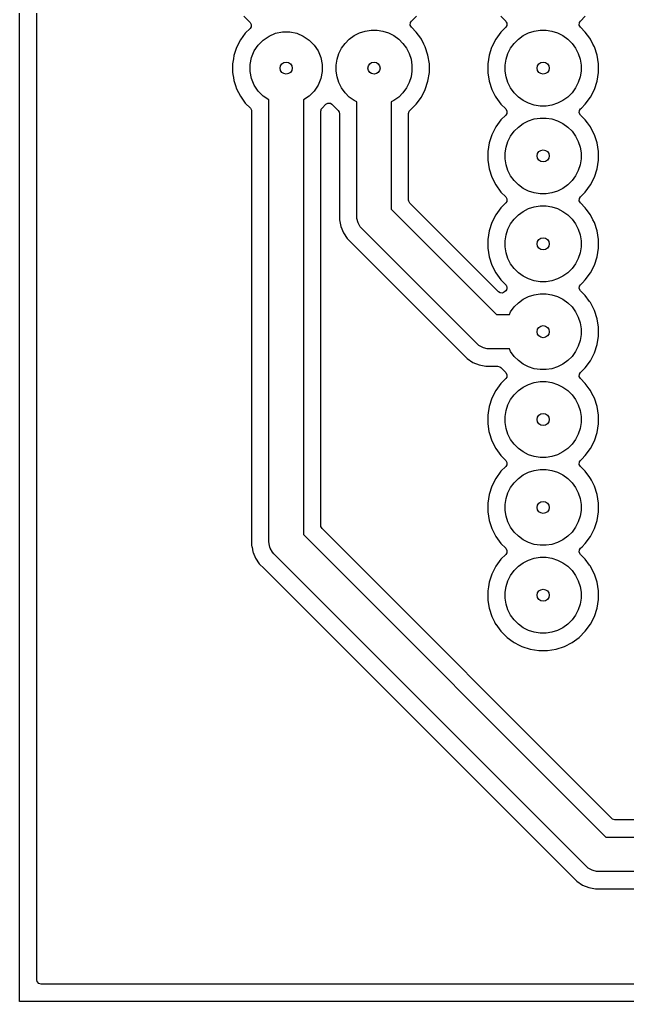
# Model space of a CAD drawing. Extents: x 130 to 194, y -123.2 to -60.
# Drawn here: x 130 to 147.58, y -123.25 to -94.87 of the extents above; entities that cross this region are included whole.
import ezdxf

# ---------------------------------------------------------------- set-up
doc = ezdxf.new("R2010")
doc.units = 0
doc.layers.add('BLACK', color=7, linetype='CONTINUOUS')

msp = doc.modelspace()

# ---------------------------------------------------------------- linework, layer by layer
at = {"layer": 'BLACK', "linetype": 'CONTINUOUS'}
for p, q in [((130, -123.25), (130, -60)), ((130.5005, -122.6255), (130.5005, -76.651456)), ((136.485762, -94.769211), (136.664225, -94.947674)), ((141.33113, -94.912319), (141.474238, -94.769211)), ((143.919207, -94.772656), (144.05887, -94.912319)), ((146.22113, -94.912319), (146.360793, -94.772656)), ((136.664225, -94.947674), (136.69771, -95.008997)), ((136.69771, -95.008997), (136.692726, -95.078689)), ((141.297645, -95.026358), (141.302629, -94.956666)), ((141.33113, -95.087681), (141.297645, -95.026358)), ((141.302629, -94.956666), (141.33113, -94.912319)), ((144.05887, -94.912319), (144.058975, -94.912424)), ((144.087319, -95.043473), (144.05887, -95.087681)), ((144.058975, -94.912424), (144.075767, -94.943263)), ((144.075767, -94.943263), (144.092355, -94.973642)), ((144.087324, -95.043395), (144.087319, -95.043473)), ((144.087371, -95.043334), (144.087324, -95.043395)), ((144.089843, -95.008758), (144.087371, -95.043334)), ((144.092387, -94.973787), (144.089843, -95.008758)), ((144.092355, -94.973642), (144.092349, -94.973718)), ((144.092349, -94.973718), (144.092387, -94.973787)), ((146.187645, -95.026358), (146.192629, -94.956666)), ((146.22113, -95.087681), (146.187645, -95.026358)), ((146.192629, -94.956666), (146.22113, -94.912319)), ((136.527338, -95.259924), (136.383896, -95.457357)), ((136.664226, -95.123036), (136.527338, -95.259924)), ((136.692726, -95.078689), (136.664226, -95.123036)), ((137.043887, -95.458339), (137.215033, -95.343983)), ((137.215033, -95.343983), (137.405201, -95.265213)), ((137.405201, -95.265213), (137.607082, -95.225056)), ((137.607082, -95.225056), (137.812918, -95.225056)), ((137.812918, -95.225056), (138.014799, -95.265213)), ((138.014799, -95.265213), (138.204967, -95.343983)), ((138.204967, -95.343983), (138.376113, -95.458339)), ((139.535607, -95.433553), (139.675252, -95.332096)), ((139.675252, -95.332096), (139.829048, -95.253733)), ((139.829048, -95.253733), (139.99321, -95.200393)), ((139.99321, -95.200393), (140.163695, -95.173391)), ((140.163695, -95.173391), (140.336305, -95.173391)), ((140.336305, -95.173391), (140.50679, -95.200393)), ((140.50679, -95.200393), (140.670952, -95.253733)), ((140.670952, -95.253733), (140.824748, -95.332096)), ((140.824748, -95.332096), (140.964393, -95.433553)), ((141.470794, -95.227345), (141.33113, -95.087681)), ((141.470798, -95.22735), (141.470794, -95.227345)), ((141.599952, -95.405117), (141.470798, -95.22735)), ((143.919201, -95.22735), (143.771132, -95.431151)), ((143.919205, -95.227345), (143.919201, -95.22735)), ((144.05887, -95.087681), (143.919205, -95.227345)), ((144.425607, -95.433553), (144.565252, -95.332096)), ((144.565252, -95.332096), (144.719048, -95.253733)), ((144.719048, -95.253733), (144.88321, -95.200393)), ((144.88321, -95.200393), (145.053695, -95.173391)), ((145.053695, -95.173391), (145.226305, -95.173391)), ((145.226305, -95.173391), (145.39679, -95.200393)), ((145.39679, -95.200393), (145.560952, -95.253733)), ((145.560952, -95.253733), (145.714748, -95.332096)), ((145.714748, -95.332096), (145.854393, -95.433553)), ((146.360794, -95.227345), (146.22113, -95.087681)), ((146.360798, -95.22735), (146.360794, -95.227345)), ((146.489952, -95.405117), (146.360798, -95.22735)), ((136.383896, -95.457357), (136.273097, -95.674812)), ((136.783983, -95.775033), (136.898339, -95.603887)), ((136.898339, -95.603887), (137.043887, -95.458339)), ((138.376113, -95.458339), (138.521661, -95.603887)), ((138.521661, -95.603887), (138.636017, -95.775033)), ((139.312096, -95.695252), (139.413553, -95.555607)), ((139.413553, -95.555607), (139.535607, -95.433553)), ((140.964393, -95.433553), (141.086447, -95.555607)), ((141.086447, -95.555607), (141.187904, -95.695252)), ((141.61887, -95.431155), (141.599952, -95.405117)), ((141.691747, -95.574184), (141.61887, -95.431155)), ((141.733239, -95.655616), (141.691747, -95.574184)), ((143.771132, -95.431151), (143.65676, -95.655616)), ((144.202096, -95.695252), (144.303553, -95.555607)), ((144.303553, -95.555607), (144.425607, -95.433553)), ((145.854393, -95.433553), (145.976447, -95.555607)), ((145.976447, -95.555607), (146.077904, -95.695252)), ((146.50887, -95.431155), (146.489952, -95.405117)), ((146.581747, -95.574184), (146.50887, -95.431155)), ((146.623239, -95.655616), (146.581747, -95.574184)), ((136.197678, -95.906927), (136.183016, -95.9995)), ((136.273097, -95.674812), (136.197678, -95.906927)), ((136.705213, -95.965201), (136.783983, -95.775033)), ((138.636017, -95.775033), (138.714787, -95.965201)), ((139.180393, -96.01321), (139.233733, -95.849048)), ((139.233733, -95.849048), (139.312096, -95.695252)), ((141.187904, -95.695252), (141.266267, -95.849048)), ((141.266267, -95.849048), (141.319607, -96.01321)), ((141.733239, -95.655618), (141.733239, -95.655616)), ((141.733241, -95.655621), (141.733239, -95.655618)), ((141.81109, -95.895215), (141.733241, -95.655621)), ((141.8505, -96.144038), (141.81109, -95.895215)), ((143.57891, -95.895215), (143.5395, -96.144038)), ((143.650523, -95.674812), (143.57891, -95.895215)), ((143.65676, -95.655616), (143.650523, -95.674812)), ((144.070393, -96.01321), (144.123733, -95.849048)), ((144.123733, -95.849048), (144.202096, -95.695252)), ((146.077904, -95.695252), (146.156267, -95.849048)), ((146.156267, -95.849048), (146.209607, -96.01321)), ((146.623239, -95.655618), (146.623239, -95.655616)), ((146.623241, -95.655621), (146.623239, -95.655618)), ((146.70109, -95.895215), (146.623241, -95.655621)), ((146.7405, -96.144038), (146.70109, -95.895215)), ((136.183016, -95.9995), (136.1595, -96.147973)), ((136.1595, -96.147973), (136.1595, -96.392027)), ((136.665056, -96.167082), (136.705213, -95.965201)), ((136.665056, -96.372918), (136.665056, -96.167082)), ((138.714787, -95.965201), (138.754944, -96.167082)), ((138.754944, -96.167082), (138.754944, -96.372918)), ((139.153391, -96.183695), (139.180393, -96.01321)), ((139.153391, -96.356305), (139.153391, -96.183695)), ((141.319607, -96.01321), (141.346609, -96.183695)), ((141.346609, -96.183695), (141.346609, -96.356305)), ((141.8505, -96.395962), (141.8505, -96.144038)), ((143.5395, -96.144038), (143.5395, -96.395962)), ((144.043391, -96.183695), (144.070393, -96.01321)), ((144.043391, -96.356305), (144.043391, -96.183695)), ((146.209607, -96.01321), (146.236609, -96.183695)), ((146.236609, -96.183695), (146.236609, -96.356305)), ((146.7405, -96.395962), (146.7405, -96.144038)), ((136.1595, -96.392027), (136.17012, -96.45908)), ((136.17012, -96.45908), (136.183335, -96.542517)), ((136.705213, -96.574799), (136.665056, -96.372918)), ((138.754944, -96.372918), (138.714787, -96.574799)), ((139.180393, -96.52679), (139.153391, -96.356305)), ((141.346609, -96.356305), (141.319607, -96.52679)), ((141.81109, -96.644785), (141.8505, -96.395962)), ((143.5395, -96.395962), (143.541354, -96.407669)), ((143.541354, -96.407669), (143.57891, -96.644785)), ((144.070393, -96.52679), (144.043391, -96.356305)), ((146.236609, -96.356305), (146.209607, -96.52679)), ((146.70109, -96.644785), (146.7405, -96.395962)), ((136.183335, -96.542517), (136.197679, -96.633076)), ((136.197679, -96.633076), (136.243418, -96.773847)), ((136.243418, -96.773847), (136.273097, -96.865187)), ((136.783983, -96.764967), (136.705213, -96.574799)), ((136.898339, -96.936113), (136.783983, -96.764967)), ((138.636017, -96.764967), (138.521661, -96.936113)), ((138.714787, -96.574799), (138.636017, -96.764967)), ((139.233733, -96.690952), (139.180393, -96.52679)), ((139.312096, -96.844748), (139.233733, -96.690952)), ((141.266267, -96.690952), (141.187904, -96.844748)), ((141.319607, -96.52679), (141.266267, -96.690952)), ((141.733241, -96.884379), (141.81109, -96.644785)), ((143.57891, -96.644785), (143.65676, -96.884383)), ((144.123733, -96.690952), (144.070393, -96.52679)), ((144.202096, -96.844748), (144.123733, -96.690952)), ((146.156267, -96.690952), (146.077904, -96.844748)), ((146.209607, -96.52679), (146.156267, -96.690952)), ((146.623241, -96.884379), (146.70109, -96.644785)), ((136.273097, -96.865187), (136.383896, -97.082642)), ((137.043887, -97.081661), (136.898339, -96.936113)), ((138.521661, -96.936113), (138.376113, -97.081661)), ((139.413553, -96.984393), (139.312096, -96.844748)), ((139.535607, -97.106447), (139.413553, -96.984393)), ((141.086447, -96.984393), (140.964393, -97.106447)), ((141.187904, -96.844748), (141.086447, -96.984393)), ((141.61887, -97.108845), (141.733241, -96.884379)), ((143.65676, -96.884383), (143.735413, -97.038747)), ((143.735413, -97.038747), (143.757777, -97.082639)), ((144.303553, -96.984393), (144.202096, -96.844748)), ((144.425607, -97.106447), (144.303553, -96.984393)), ((145.976447, -96.984393), (145.854393, -97.106447)), ((146.077904, -96.844748), (145.976447, -96.984393)), ((146.50887, -97.108845), (146.623241, -96.884379)), ((136.383896, -97.082642), (136.527339, -97.280076)), ((136.527339, -97.280076), (136.527343, -97.280081)), ((136.527343, -97.280081), (136.673181, -97.425919)), ((137.21, -97.192654), (137.043887, -97.081661)), ((137.21, -109.96), (137.21, -97.192654)), ((138.376113, -97.081661), (138.21, -97.192654)), ((138.21, -97.192654), (138.21, -109.752893)), ((138.746813, -97.425924), (138.856966, -97.315771)), ((138.856966, -97.315771), (138.918285, -97.282289)), ((138.918285, -97.282289), (138.987977, -97.287273)), ((138.987977, -97.287273), (139.032325, -97.315774)), ((139.032325, -97.315774), (139.210789, -97.494238)), ((139.675252, -97.207904), (139.535607, -97.106447)), ((139.75, -97.24599), (139.675252, -97.207904)), ((139.75, -100.555634), (139.75, -97.24599)), ((140.824748, -97.207904), (140.75, -97.24599)), ((140.75, -97.24599), (140.75, -100.348527)), ((140.964393, -97.106447), (140.824748, -97.207904)), ((141.35753, -97.425919), (141.470793, -97.312656)), ((141.470793, -97.312656), (141.61887, -97.108845)), ((143.757777, -97.082639), (143.771132, -97.108848)), ((143.771132, -97.108848), (143.919201, -97.312649)), ((143.919201, -97.312649), (143.919205, -97.312654)), ((143.919205, -97.312654), (144.05887, -97.452319)), ((144.565252, -97.207904), (144.425607, -97.106447)), ((144.719048, -97.286267), (144.565252, -97.207904)), ((144.88321, -97.339607), (144.719048, -97.286267)), ((145.053695, -97.366609), (144.88321, -97.339607)), ((145.39679, -97.339607), (145.226305, -97.366609)), ((145.560952, -97.286267), (145.39679, -97.339607)), ((145.714748, -97.207904), (145.560952, -97.286267)), ((145.854393, -97.106447), (145.714748, -97.207904)), ((146.24753, -97.425919), (146.360793, -97.312656)), ((146.360793, -97.312656), (146.50887, -97.108845)), ((136.673181, -97.425919), (136.706666, -97.487242)), ((136.706666, -97.487242), (136.7095, -97.5136)), ((136.7095, -97.5136), (136.7095, -110.058541)), ((138.7105, -97.5136), (138.719145, -97.484156)), ((138.7105, -109.494217), (138.7105, -97.5136)), ((138.719145, -97.484156), (138.725668, -97.454174)), ((138.725668, -97.454174), (138.729422, -97.449158)), ((138.729422, -97.449158), (138.730185, -97.446561)), ((138.730185, -97.446561), (138.746813, -97.425924)), ((139.210789, -97.494238), (139.209714, -97.495312)), ((139.209714, -97.495312), (139.244225, -97.54818)), ((139.244225, -97.54818), (139.2495, -97.583962)), ((139.2495, -97.583962), (139.2495, -100.654175)), ((141.2505, -97.583962), (141.270185, -97.516923)), ((141.2505, -100.089851), (141.2505, -97.583962)), ((141.270185, -97.516923), (141.289623, -97.49465)), ((141.289211, -97.494238), (141.35753, -97.425919)), ((141.289623, -97.49465), (141.289211, -97.494238)), ((144.05887, -97.627681), (143.919205, -97.767345)), ((144.05887, -97.452319), (144.092355, -97.513642)), ((144.087371, -97.583334), (144.05887, -97.627681)), ((144.092355, -97.513642), (144.087371, -97.583334)), ((145.226305, -97.366609), (145.053695, -97.366609)), ((146.187645, -97.566358), (146.192629, -97.496666)), ((146.22113, -97.627681), (146.187645, -97.566358)), ((146.192629, -97.496666), (146.22113, -97.452319)), ((146.22113, -97.452319), (146.24753, -97.425919)), ((146.360794, -97.767345), (146.22113, -97.627681)), ((143.919201, -97.76735), (143.771132, -97.971151)), ((143.919205, -97.767345), (143.919201, -97.76735)), ((144.425607, -97.973553), (144.565252, -97.872096)), ((144.565252, -97.872096), (144.719048, -97.793733)), ((144.719048, -97.793733), (144.88321, -97.740393)), ((144.88321, -97.740393), (145.053695, -97.713391)), ((145.053695, -97.713391), (145.226305, -97.713391)), ((145.226305, -97.713391), (145.39679, -97.740393)), ((145.39679, -97.740393), (145.560952, -97.793733)), ((145.560952, -97.793733), (145.714748, -97.872096)), ((145.714748, -97.872096), (145.854393, -97.973553)), ((146.360798, -97.76735), (146.360794, -97.767345)), ((146.42184, -97.851368), (146.360798, -97.76735)), ((146.50887, -97.971155), (146.42184, -97.851368)), ((143.65676, -98.195616), (143.57891, -98.435214)), ((143.771132, -97.971151), (143.65676, -98.195616)), ((144.202096, -98.235252), (144.303553, -98.095607)), ((144.303553, -98.095607), (144.425607, -97.973553)), ((145.854393, -97.973553), (145.976447, -98.095607)), ((145.976447, -98.095607), (146.077904, -98.235252)), ((146.562287, -98.075992), (146.50887, -97.971155)), ((146.623239, -98.195616), (146.562287, -98.075992)), ((146.623239, -98.195618), (146.623239, -98.195616)), ((146.623241, -98.195621), (146.623239, -98.195618)), ((146.70109, -98.435215), (146.623241, -98.195621)), ((143.57891, -98.435214), (143.5395, -98.684038)), ((144.070393, -98.55321), (144.123733, -98.389048)), ((144.123733, -98.389048), (144.202096, -98.235252)), ((146.077904, -98.235252), (146.156267, -98.389048)), ((146.156267, -98.389048), (146.209607, -98.55321)), ((146.7405, -98.684038), (146.70109, -98.435215)), ((143.5395, -98.684038), (143.5395, -98.935961)), ((144.043391, -98.723695), (144.070393, -98.55321)), ((144.043391, -98.896305), (144.043391, -98.723695)), ((146.209607, -98.55321), (146.236609, -98.723695)), ((146.236609, -98.723695), (146.236609, -98.896305)), ((146.7405, -98.935962), (146.7405, -98.684038)), ((143.5395, -98.935961), (143.57891, -99.184785)), ((144.070393, -99.06679), (144.043391, -98.896305)), ((146.236609, -98.896305), (146.209607, -99.06679)), ((146.70109, -99.184785), (146.7405, -98.935962)), ((143.57891, -99.184785), (143.65676, -99.424383)), ((144.123733, -99.230952), (144.070393, -99.06679)), ((144.202096, -99.384748), (144.123733, -99.230952)), ((146.156267, -99.230952), (146.077904, -99.384748)), ((146.209607, -99.06679), (146.156267, -99.230952)), ((146.623241, -99.424379), (146.70109, -99.184785)), ((143.65676, -99.424383), (143.771132, -99.648848)), ((144.303553, -99.524393), (144.202096, -99.384748)), ((144.425607, -99.646447), (144.303553, -99.524393)), ((145.976447, -99.524393), (145.854393, -99.646447)), ((146.077904, -99.384748), (145.976447, -99.524393)), ((146.50887, -99.648845), (146.623241, -99.424379)), ((143.771132, -99.648848), (143.919201, -99.852649)), ((143.919201, -99.852649), (143.919205, -99.852654)), ((143.919205, -99.852654), (144.05887, -99.992319)), ((144.565252, -99.747904), (144.425607, -99.646447)), ((144.719048, -99.826267), (144.565252, -99.747904)), ((144.88321, -99.879607), (144.719048, -99.826267)), ((145.053695, -99.906609), (144.88321, -99.879607)), ((145.39679, -99.879607), (145.226305, -99.906609)), ((145.560952, -99.826267), (145.39679, -99.879607)), ((145.714748, -99.747904), (145.560952, -99.826267)), ((145.854393, -99.646447), (145.714748, -99.747904)), ((146.22113, -99.992319), (146.360793, -99.852656)), ((146.360793, -99.852656), (146.50887, -99.648845)), ((141.253334, -100.116209), (141.2505, -100.089851)), ((141.286819, -100.177532), (141.253334, -100.116209)), ((142.585248, -101.475962), (141.286819, -100.177532)), ((144.05887, -100.167681), (143.919205, -100.307345)), ((144.05887, -99.992319), (144.092355, -100.053642)), ((144.087371, -100.123334), (144.05887, -100.167681)), ((144.092355, -100.053642), (144.087371, -100.123334)), ((145.226305, -99.906609), (145.053695, -99.906609)), ((146.187645, -100.106358), (146.192629, -100.036666)), ((146.22113, -100.167681), (146.187645, -100.106358)), ((146.192629, -100.036666), (146.22113, -99.992319)), ((146.360794, -100.307345), (146.22113, -100.167681)), ((140.75, -100.348527), (143.791473, -103.39)), ((143.919201, -100.30735), (143.771132, -100.511151)), ((143.919205, -100.307345), (143.919201, -100.30735)), ((144.425607, -100.513553), (144.565252, -100.412096)), ((144.565252, -100.412096), (144.719048, -100.333733)), ((144.719048, -100.333733), (144.88321, -100.280393)), ((144.88321, -100.280393), (145.053695, -100.253391)), ((145.053695, -100.253391), (145.226305, -100.253391)), ((145.226305, -100.253391), (145.39679, -100.280393)), ((145.39679, -100.280393), (145.560952, -100.333733)), ((145.560952, -100.333733), (145.714748, -100.412096)), ((145.714748, -100.412096), (145.854393, -100.513553)), ((146.360798, -100.30735), (146.360794, -100.307345)), ((146.388495, -100.345472), (146.360798, -100.30735)), ((146.50887, -100.511155), (146.388495, -100.345472)), ((139.2495, -100.654177), (139.249499, -100.654177)), ((139.249499, -100.654177), (139.287947, -100.847463)), ((139.2495, -100.654175), (139.2495, -100.654177)), ((139.754277, -100.620881), (139.75, -100.555634)), ((139.754277, -100.620897), (139.754277, -100.620881)), ((139.78806, -100.746976), (139.754277, -100.620897)), ((139.853323, -100.860015), (139.78806, -100.746976)), ((143.65676, -100.735616), (143.57891, -100.975214)), ((143.771132, -100.511151), (143.65676, -100.735616)), ((144.202096, -100.775252), (144.303553, -100.635607)), ((144.303553, -100.635607), (144.425607, -100.513553)), ((145.854393, -100.513553), (145.976447, -100.635607)), ((145.976447, -100.635607), (146.077904, -100.775252)), ((146.581742, -100.654175), (146.50887, -100.511155)), ((146.623239, -100.735616), (146.581742, -100.654175)), ((146.623239, -100.735618), (146.623239, -100.735616)), ((146.623241, -100.735621), (146.623239, -100.735618)), ((146.70109, -100.975215), (146.623241, -100.735621)), ((139.287947, -100.847463), (139.28795, -100.847473)), ((139.28795, -100.847473), (139.363364, -101.029541)), ((139.363364, -101.029541), (139.363371, -101.029554)), ((139.363371, -101.029554), (139.472859, -101.193414)), ((139.853338, -100.86003), (139.853323, -100.860015)), ((139.896447, -100.909187), (139.853338, -100.86003)), ((143.230813, -104.243554), (139.896447, -100.909187)), ((143.57891, -100.975214), (143.5395, -101.224038)), ((144.070393, -101.09321), (144.123733, -100.929048)), ((144.123733, -100.929048), (144.202096, -100.775252)), ((146.077904, -100.775252), (146.156267, -100.929048)), ((146.156267, -100.929048), (146.209607, -101.09321)), ((146.7405, -101.224038), (146.70109, -100.975215)), ((139.472859, -101.193414), (139.47286, -101.193415)), ((139.47286, -101.193415), (139.472861, -101.193416)), ((139.472861, -101.193416), (139.612218, -101.332773)), ((143.5395, -101.224038), (143.5395, -101.475961)), ((144.043391, -101.263695), (144.070393, -101.09321)), ((144.043391, -101.436305), (144.043391, -101.263695)), ((146.209607, -101.09321), (146.236609, -101.263695)), ((146.236609, -101.263695), (146.236609, -101.436305)), ((146.7405, -101.475962), (146.7405, -101.224038)), ((139.612218, -101.332773), (139.612219, -101.332773)), ((139.612219, -101.332773), (139.619286, -101.33984)), ((139.619286, -101.33984), (139.619285, -101.33984)), ((139.619285, -101.33984), (139.619289, -101.339843)), ((139.619289, -101.339843), (142.946581, -104.667137)), ((143.850237, -102.740951), (142.585248, -101.475962)), ((143.5395, -101.475961), (143.57891, -101.724785)), ((144.070393, -101.60679), (144.043391, -101.436305)), ((146.236609, -101.436305), (146.209607, -101.60679)), ((146.70109, -101.724785), (146.7405, -101.475962)), ((143.57891, -101.724785), (143.65676, -101.964383)), ((144.123733, -101.770952), (144.070393, -101.60679)), ((144.202096, -101.924748), (144.123733, -101.770952)), ((146.156267, -101.770952), (146.077904, -101.924748)), ((146.209607, -101.60679), (146.156267, -101.770952)), ((146.623241, -101.964379), (146.70109, -101.724785)), ((143.65676, -101.964383), (143.771132, -102.188848)), ((144.303553, -102.064393), (144.202096, -101.924748)), ((144.425607, -102.186447), (144.303553, -102.064393)), ((145.976447, -102.064393), (145.854393, -102.186447)), ((146.077904, -101.924748), (145.976447, -102.064393)), ((146.50887, -102.188845), (146.623241, -101.964379)), ((143.771132, -102.188848), (143.919201, -102.392649)), ((143.919201, -102.392649), (143.919205, -102.392654)), ((143.919205, -102.392654), (144.058869, -102.532318)), ((144.565252, -102.287904), (144.425607, -102.186447)), ((144.719048, -102.366267), (144.565252, -102.287904)), ((144.88321, -102.419607), (144.719048, -102.366267)), ((145.053695, -102.446609), (144.88321, -102.419607)), ((145.226305, -102.446609), (145.053695, -102.446609)), ((145.39679, -102.419607), (145.226305, -102.446609)), ((145.560952, -102.366267), (145.39679, -102.419607)), ((145.714748, -102.287904), (145.560952, -102.366267)), ((145.854393, -102.186447), (145.714748, -102.287904)), ((146.279231, -102.474218), (146.360793, -102.392656)), ((146.360793, -102.392656), (146.50887, -102.188845)), ((144.058871, -102.707679), (144.025601, -102.74095)), ((144.058869, -102.532318), (144.063206, -102.540262)), ((144.080021, -102.679424), (144.058871, -102.707679)), ((144.063206, -102.540262), (144.070454, -102.545687)), ((144.070454, -102.545687), (144.07969, -102.570449)), ((144.07969, -102.570449), (144.092354, -102.593641)), ((144.081551, -102.672386), (144.080021, -102.679424)), ((144.08737, -102.663333), (144.081551, -102.672386)), ((144.089255, -102.636972), (144.08737, -102.663333)), ((144.094872, -102.611151), (144.089255, -102.636972)), ((144.092354, -102.593641), (144.091708, -102.602669)), ((144.091708, -102.602669), (144.094872, -102.611151)), ((146.187645, -102.646358), (146.192629, -102.576666)), ((146.22113, -102.707681), (146.187645, -102.646358)), ((146.192629, -102.576666), (146.22113, -102.532319)), ((146.22113, -102.532319), (146.279231, -102.474218)), ((146.360794, -102.847345), (146.22113, -102.707681)), ((143.894586, -102.769452), (143.850237, -102.740951)), ((143.964278, -102.774436), (143.894586, -102.769452)), ((144.025601, -102.74095), (143.964278, -102.774436)), ((144.425607, -103.053553), (144.565252, -102.952096)), ((144.565252, -102.952096), (144.719048, -102.873733)), ((144.719048, -102.873733), (144.88321, -102.820393)), ((144.88321, -102.820393), (145.053695, -102.793391)), ((145.053695, -102.793391), (145.226305, -102.793391)), ((145.226305, -102.793391), (145.39679, -102.820393)), ((145.39679, -102.820393), (145.560952, -102.873733)), ((145.560952, -102.873733), (145.714748, -102.952096)), ((145.714748, -102.952096), (145.854393, -103.053553)), ((146.360798, -102.84735), (146.360794, -102.847345)), ((146.48672, -103.020668), (146.360798, -102.84735)), ((146.50887, -103.051155), (146.48672, -103.020668)), ((144.202096, -103.315252), (144.303553, -103.175607)), ((144.303553, -103.175607), (144.425607, -103.053553)), ((145.854393, -103.053553), (145.976447, -103.175607)), ((145.976447, -103.175607), (146.077904, -103.315252)), ((146.535575, -103.103567), (146.50887, -103.051155)), ((146.623239, -103.275616), (146.535575, -103.103567)), ((146.623239, -103.275618), (146.623239, -103.275616)), ((146.623241, -103.275621), (146.623239, -103.275618)), ((146.70109, -103.515215), (146.623241, -103.275621)), ((143.791473, -103.39), (144.16401, -103.39)), ((144.16401, -103.39), (144.202096, -103.315252)), ((146.077904, -103.315252), (146.156267, -103.469048)), ((146.156267, -103.469048), (146.209607, -103.63321)), ((146.7405, -103.764038), (146.70109, -103.515215)), ((146.209607, -103.63321), (146.236609, -103.803695)), ((146.236609, -103.803695), (146.236609, -103.976305)), ((146.7405, -104.015962), (146.7405, -103.764038)), ((146.209607, -104.14679), (146.156267, -104.310952)), ((146.236609, -103.976305), (146.209607, -104.14679)), ((146.70109, -104.264785), (146.7405, -104.015962)), ((143.279977, -104.286669), (143.230813, -104.243554)), ((143.279985, -104.286677), (143.279977, -104.286669)), ((143.393024, -104.35194), (143.279985, -104.286677)), ((143.419667, -104.359079), (143.393024, -104.35194)), ((143.519103, -104.385723), (143.419667, -104.359079)), ((143.519118, -104.385723), (143.519103, -104.385723)), ((143.584366, -104.39), (143.519118, -104.385723)), ((144.16401, -104.39), (143.584366, -104.39)), ((144.202096, -104.464748), (144.16401, -104.39)), ((146.156267, -104.310952), (146.077904, -104.464748)), ((146.623241, -104.504379), (146.70109, -104.264785)), ((142.946581, -104.667137), (142.946585, -104.66714)), ((142.946585, -104.66714), (143.110445, -104.776628)), ((144.303553, -104.604393), (144.202096, -104.464748)), ((144.425607, -104.726447), (144.303553, -104.604393)), ((145.976447, -104.604393), (145.854393, -104.726447)), ((146.077904, -104.464748), (145.976447, -104.604393)), ((146.50887, -104.728845), (146.623241, -104.504379)), ((143.110445, -104.776628), (143.110451, -104.776631)), ((143.110451, -104.776631), (143.110452, -104.776632)), ((143.110452, -104.776632), (143.292531, -104.852052)), ((143.292531, -104.852052), (143.485821, -104.8905)), ((143.485821, -104.8905), (143.485824, -104.890501)), ((143.485824, -104.890501), (143.485826, -104.890501)), ((143.485826, -104.890501), (143.689021, -104.890501)), ((143.689021, -104.890501), (143.689041, -104.8905)), ((143.689041, -104.8905), (143.826038, -104.8905)), ((143.826038, -104.8905), (143.893077, -104.910185)), ((143.893077, -104.910185), (143.915349, -104.929623)), ((143.915349, -104.929623), (143.915762, -104.929211)), ((143.915762, -104.929211), (144.05887, -105.072319)), ((144.565252, -104.827904), (144.425607, -104.726447)), ((144.719048, -104.906267), (144.565252, -104.827904)), ((144.88321, -104.959607), (144.719048, -104.906267)), ((145.053695, -104.986609), (144.88321, -104.959607)), ((145.226305, -104.986609), (145.053695, -104.986609)), ((145.39679, -104.959607), (145.226305, -104.986609)), ((145.560952, -104.906267), (145.39679, -104.959607)), ((145.714748, -104.827904), (145.560952, -104.906267)), ((145.854393, -104.726447), (145.714748, -104.827904)), ((146.260739, -105.03271), (146.360793, -104.932656)), ((146.360793, -104.932656), (146.50887, -104.728845)), ((144.05887, -105.247681), (143.919205, -105.387345)), ((144.05887, -105.072319), (144.092355, -105.133642)), ((144.087371, -105.203334), (144.05887, -105.247681)), ((144.092355, -105.133642), (144.087371, -105.203334)), ((146.187645, -105.186358), (146.192629, -105.116666)), ((146.22113, -105.247681), (146.187645, -105.186358)), ((146.192629, -105.116666), (146.22113, -105.072319)), ((146.22113, -105.072319), (146.260739, -105.03271)), ((146.360794, -105.387345), (146.22113, -105.247681)), ((143.919201, -105.38735), (143.771132, -105.591151)), ((143.919205, -105.387345), (143.919201, -105.38735)), ((144.425607, -105.593553), (144.565252, -105.492096)), ((144.565252, -105.492096), (144.719048, -105.413733)), ((144.719048, -105.413733), (144.88321, -105.360393)), ((144.88321, -105.360393), (145.053695, -105.333391)), ((145.053695, -105.333391), (145.226305, -105.333391)), ((145.226305, -105.333391), (145.39679, -105.360393)), ((145.39679, -105.360393), (145.560952, -105.413733)), ((145.560952, -105.413733), (145.714748, -105.492096)), ((145.714748, -105.492096), (145.854393, -105.593553)), ((146.360798, -105.38735), (146.360794, -105.387345)), ((146.474149, -105.543366), (146.360798, -105.38735)), ((146.50887, -105.591155), (146.474149, -105.543366)), ((143.65676, -105.815616), (143.57891, -106.055214)), ((143.771132, -105.591151), (143.65676, -105.815616)), ((144.123733, -106.009048), (144.202096, -105.855252)), ((144.202096, -105.855252), (144.303553, -105.715607)), ((144.303553, -105.715607), (144.425607, -105.593553)), ((145.854393, -105.593553), (145.976447, -105.715607)), ((145.976447, -105.715607), (146.077904, -105.855252)), ((146.077904, -105.855252), (146.156267, -106.009048)), ((146.553563, -105.678871), (146.50887, -105.591155)), ((146.623239, -105.815616), (146.553563, -105.678871)), ((146.623239, -105.815618), (146.623239, -105.815616)), ((146.623241, -105.815621), (146.623239, -105.815618)), ((146.70109, -106.055215), (146.623241, -105.815621)), ((143.57891, -106.055214), (143.549816, -106.238906)), ((144.070393, -106.17321), (144.123733, -106.009048)), ((146.156267, -106.009048), (146.209607, -106.17321)), ((146.7405, -106.304038), (146.70109, -106.055215)), ((143.549816, -106.238906), (143.5395, -106.304038)), ((143.5395, -106.304038), (143.5395, -106.555962)), ((144.043391, -106.343695), (144.070393, -106.17321)), ((144.043391, -106.516305), (144.043391, -106.343695)), ((146.209607, -106.17321), (146.236609, -106.343695)), ((146.236609, -106.343695), (146.236609, -106.516305)), ((146.7405, -106.555962), (146.7405, -106.304038)), ((143.5395, -106.555962), (143.574366, -106.776093)), ((144.070393, -106.68679), (144.043391, -106.516305)), ((144.123733, -106.850952), (144.070393, -106.68679)), ((146.209607, -106.68679), (146.156267, -106.850952)), ((146.236609, -106.516305), (146.209607, -106.68679)), ((146.70109, -106.804785), (146.7405, -106.555962)), ((143.574366, -106.776093), (143.57891, -106.804785)), ((143.57891, -106.804785), (143.65676, -107.044383)), ((144.202096, -107.004748), (144.123733, -106.850952)), ((146.156267, -106.850952), (146.077904, -107.004748)), ((146.623241, -107.044379), (146.70109, -106.804785)), ((143.65676, -107.044383), (143.771132, -107.268848)), ((143.771132, -107.268848), (143.919201, -107.472649)), ((144.303553, -107.144393), (144.202096, -107.004748)), ((144.425607, -107.266447), (144.303553, -107.144393)), ((144.565252, -107.367904), (144.425607, -107.266447)), ((145.854393, -107.266447), (145.714748, -107.367904)), ((145.976447, -107.144393), (145.854393, -107.266447)), ((146.077904, -107.004748), (145.976447, -107.144393)), ((146.360793, -107.472656), (146.50887, -107.268845)), ((146.50887, -107.268845), (146.623241, -107.044379)), ((143.919201, -107.472649), (143.919205, -107.472654)), ((143.919205, -107.472654), (144.05887, -107.612319)), ((144.719048, -107.446267), (144.565252, -107.367904)), ((144.88321, -107.499607), (144.719048, -107.446267)), ((145.053695, -107.526609), (144.88321, -107.499607)), ((145.226305, -107.526609), (145.053695, -107.526609)), ((145.39679, -107.499607), (145.226305, -107.526609)), ((145.560952, -107.446267), (145.39679, -107.499607)), ((145.714748, -107.367904), (145.560952, -107.446267)), ((146.258935, -107.574514), (146.360793, -107.472656)), ((144.05887, -107.787681), (143.919205, -107.927345)), ((144.05887, -107.612319), (144.092355, -107.673642)), ((144.087371, -107.743334), (144.05887, -107.787681)), ((144.092355, -107.673642), (144.087371, -107.743334)), ((146.187645, -107.726358), (146.192629, -107.656666)), ((146.22113, -107.787681), (146.187645, -107.726358)), ((146.192629, -107.656666), (146.22113, -107.612319)), ((146.22113, -107.612319), (146.258935, -107.574514)), ((146.360794, -107.927345), (146.22113, -107.787681)), ((143.919201, -107.92735), (143.771132, -108.131151)), ((143.919205, -107.927345), (143.919201, -107.92735)), ((144.425607, -108.133553), (144.565252, -108.032096)), ((144.565252, -108.032096), (144.719048, -107.953733)), ((144.719048, -107.953733), (144.88321, -107.900393)), ((144.88321, -107.900393), (145.053695, -107.873391)), ((145.053695, -107.873391), (145.226305, -107.873391)), ((145.226305, -107.873391), (145.39679, -107.900393)), ((145.39679, -107.900393), (145.560952, -107.953733)), ((145.560952, -107.953733), (145.714748, -108.032096)), ((145.714748, -108.032096), (145.854393, -108.133553)), ((146.360798, -107.92735), (146.360794, -107.927345)), ((146.489952, -108.105117), (146.360798, -107.92735)), ((146.50887, -108.131155), (146.489952, -108.105117)), ((143.65676, -108.355616), (143.57891, -108.595214)), ((143.771132, -108.131151), (143.65676, -108.355616)), ((144.123733, -108.549048), (144.202096, -108.395252)), ((144.202096, -108.395252), (144.303553, -108.255607)), ((144.303553, -108.255607), (144.425607, -108.133553)), ((145.854393, -108.133553), (145.976447, -108.255607)), ((145.976447, -108.255607), (146.077904, -108.395252)), ((146.077904, -108.395252), (146.156267, -108.549048)), ((146.535575, -108.183567), (146.50887, -108.131155)), ((146.623239, -108.355616), (146.535575, -108.183567)), ((146.623239, -108.355618), (146.623239, -108.355616)), ((146.623241, -108.355621), (146.623239, -108.355618)), ((146.70109, -108.595215), (146.623241, -108.355621)), ((143.57891, -108.595214), (143.5395, -108.844038)), ((144.070393, -108.71321), (144.123733, -108.549048)), ((146.156267, -108.549048), (146.209607, -108.71321)), ((146.7405, -108.844038), (146.70109, -108.595215)), ((143.5395, -108.844038), (143.5395, -109.095961)), ((144.043391, -108.883695), (144.070393, -108.71321)), ((144.043391, -109.056305), (144.043391, -108.883695)), ((146.209607, -108.71321), (146.236609, -108.883695)), ((146.236609, -108.883695), (146.236609, -109.056305)), ((146.7405, -109.095962), (146.7405, -108.844038)), ((143.5395, -109.095961), (143.57891, -109.344785)), ((144.070393, -109.22679), (144.043391, -109.056305)), ((144.123733, -109.390952), (144.070393, -109.22679)), ((146.209607, -109.22679), (146.156267, -109.390952)), ((146.236609, -109.056305), (146.209607, -109.22679)), ((146.70109, -109.344785), (146.7405, -109.095962)), ((138.713334, -109.520575), (138.7105, -109.494217)), ((138.746819, -109.581898), (138.713334, -109.520575)), ((143.57891, -109.344785), (143.65676, -109.584383)), ((144.202096, -109.544748), (144.123733, -109.390952)), ((144.303553, -109.684393), (144.202096, -109.544748)), ((146.077904, -109.544748), (145.976447, -109.684393)), ((146.156267, -109.390952), (146.077904, -109.544748)), ((146.623241, -109.584379), (146.70109, -109.344785)), ((138.21, -109.752893), (146.957107, -118.5)), ((147.128102, -117.963181), (138.746819, -109.581898)), ((143.65676, -109.584383), (143.771132, -109.808848)), ((143.771132, -109.808848), (143.919201, -110.012649)), ((144.425607, -109.806447), (144.303553, -109.684393)), ((144.565252, -109.907904), (144.425607, -109.806447)), ((145.854393, -109.806447), (145.714748, -109.907904)), ((145.976447, -109.684393), (145.854393, -109.806447)), ((146.360793, -110.012656), (146.50887, -109.808845)), ((146.50887, -109.808845), (146.623241, -109.584379)), ((136.7095, -110.058541), (136.719108, -110.106846)), ((136.719108, -110.106846), (136.721612, -110.119431)), ((137.214277, -110.025247), (137.21, -109.96)), ((137.214277, -110.025263), (137.214277, -110.025247)), ((137.23951, -110.119432), (137.214277, -110.025263)), ((143.919201, -110.012649), (143.919205, -110.012654)), ((143.919205, -110.012654), (144.05887, -110.152319)), ((144.719048, -109.986267), (144.565252, -109.907904)), ((144.88321, -110.039607), (144.719048, -109.986267)), ((145.053695, -110.066609), (144.88321, -110.039607)), ((145.226305, -110.066609), (145.053695, -110.066609)), ((145.39679, -110.039607), (145.226305, -110.066609)), ((145.560952, -109.986267), (145.39679, -110.039607)), ((145.714748, -109.907904), (145.560952, -109.986267)), ((146.22113, -110.152319), (146.266603, -110.106846)), ((146.266603, -110.106846), (146.360793, -110.012656)), ((136.721612, -110.119431), (136.721612, -110.119432)), ((136.721612, -110.119432), (136.747947, -110.251828)), ((136.747947, -110.251828), (136.74795, -110.25184)), ((136.74795, -110.25184), (136.75568, -110.270501)), ((136.75568, -110.270501), (136.823364, -110.433907)), ((137.24806, -110.151342), (137.23951, -110.119432)), ((137.313323, -110.264381), (137.24806, -110.151342)), ((137.313338, -110.264396), (137.313323, -110.264381)), ((137.356447, -110.313553), (137.313338, -110.264396)), ((146.396447, -119.353554), (137.356447, -110.313553)), ((144.05887, -110.327681), (143.919205, -110.467345)), ((144.05887, -110.152319), (144.092355, -110.213642)), ((144.087371, -110.283334), (144.05887, -110.327681)), ((144.092355, -110.213642), (144.087371, -110.283334)), ((146.187645, -110.266358), (146.192629, -110.196666)), ((146.22113, -110.327681), (146.187645, -110.266358)), ((146.192629, -110.196666), (146.22113, -110.152319)), ((146.360794, -110.467345), (146.22113, -110.327681)), ((136.823364, -110.433907), (136.823371, -110.43392)), ((136.823371, -110.43392), (136.932859, -110.59778)), ((136.932859, -110.59778), (136.93286, -110.597781)), ((136.93286, -110.597781), (136.932861, -110.597782)), ((136.932861, -110.597782), (137.072218, -110.737139)), ((143.771132, -110.671151), (143.65676, -110.895616)), ((143.919201, -110.46735), (143.771132, -110.671151)), ((143.919205, -110.467345), (143.919201, -110.46735)), ((144.303553, -110.795607), (144.425607, -110.673553)), ((144.425607, -110.673553), (144.565252, -110.572096)), ((144.565252, -110.572096), (144.719048, -110.493733)), ((144.719048, -110.493733), (144.88321, -110.440393)), ((144.88321, -110.440393), (145.053695, -110.413391)), ((145.053695, -110.413391), (145.226305, -110.413391)), ((145.226305, -110.413391), (145.39679, -110.440393)), ((145.39679, -110.440393), (145.560952, -110.493733)), ((145.560952, -110.493733), (145.714748, -110.572096)), ((145.714748, -110.572096), (145.854393, -110.673553)), ((145.854393, -110.673553), (145.976447, -110.795607)), ((146.360798, -110.46735), (146.360794, -110.467345)), ((146.483053, -110.635621), (146.360798, -110.46735)), ((146.50887, -110.671155), (146.483053, -110.635621)), ((146.581747, -110.814184), (146.50887, -110.671155)), ((137.072218, -110.737139), (137.072219, -110.737139)), ((137.072219, -110.737139), (137.079286, -110.744206)), ((137.079286, -110.744206), (137.079285, -110.744206)), ((137.079285, -110.744206), (137.079289, -110.744209)), ((137.079289, -110.744209), (146.112215, -119.777137)), ((143.65676, -110.895616), (143.57891, -111.135214)), ((144.123733, -111.089048), (144.202096, -110.935252)), ((144.202096, -110.935252), (144.303553, -110.795607)), ((145.976447, -110.795607), (146.077904, -110.935252)), ((146.077904, -110.935252), (146.156267, -111.089048)), ((146.623239, -110.895616), (146.581747, -110.814184)), ((146.623239, -110.895618), (146.623239, -110.895616)), ((146.623241, -110.895621), (146.623239, -110.895618)), ((146.70109, -111.135215), (146.623241, -110.895621)), ((143.57891, -111.135214), (143.55845, -111.264394)), ((144.070393, -111.25321), (144.123733, -111.089048)), ((146.156267, -111.089048), (146.209607, -111.25321)), ((146.7405, -111.384038), (146.70109, -111.135215)), ((143.55845, -111.264394), (143.5395, -111.384038)), ((143.5395, -111.384038), (143.5395, -111.635962)), ((144.043391, -111.423695), (144.070393, -111.25321)), ((144.043391, -111.596305), (144.043391, -111.423695)), ((146.209607, -111.25321), (146.236609, -111.423695)), ((146.236609, -111.423695), (146.236609, -111.596305)), ((146.7405, -111.635962), (146.7405, -111.384038)), ((143.5395, -111.635962), (143.544003, -111.664394)), ((143.544003, -111.664394), (143.57891, -111.884785)), ((144.070393, -111.76679), (144.043391, -111.596305)), ((144.123733, -111.930952), (144.070393, -111.76679)), ((146.209607, -111.76679), (146.156267, -111.930952)), ((146.236609, -111.596305), (146.209607, -111.76679)), ((146.70109, -111.884785), (146.7405, -111.635962)), ((143.57891, -111.884785), (143.65676, -112.124383)), ((144.202096, -112.084748), (144.123733, -111.930952)), ((144.303553, -112.224393), (144.202096, -112.084748)), ((146.077904, -112.084748), (145.976447, -112.224393)), ((146.156267, -111.930952), (146.077904, -112.084748)), ((146.623241, -112.124379), (146.70109, -111.884785)), ((143.65676, -112.124383), (143.735413, -112.278747)), ((143.735413, -112.278747), (143.767952, -112.342608)), ((143.767952, -112.342608), (143.771132, -112.348848)), ((143.771132, -112.348848), (143.919201, -112.552649)), ((144.425607, -112.346447), (144.303553, -112.224393)), ((144.565252, -112.447904), (144.425607, -112.346447)), ((145.854393, -112.346447), (145.714748, -112.447904)), ((145.976447, -112.224393), (145.854393, -112.346447)), ((146.360793, -112.552656), (146.50887, -112.348845)), ((146.50887, -112.348845), (146.623241, -112.124379)), ((143.919201, -112.552649), (143.919205, -112.552654)), ((143.919205, -112.552654), (144.097345, -112.730794)), ((144.719048, -112.526267), (144.565252, -112.447904)), ((144.88321, -112.579607), (144.719048, -112.526267)), ((145.053695, -112.606609), (144.88321, -112.579607)), ((145.226305, -112.606609), (145.053695, -112.606609)), ((145.39679, -112.579607), (145.226305, -112.606609)), ((145.560952, -112.526267), (145.39679, -112.579607)), ((145.714748, -112.447904), (145.560952, -112.526267)), ((146.182656, -112.730793), (146.360793, -112.552656)), ((144.097345, -112.730794), (144.09735, -112.730798)), ((144.09735, -112.730798), (144.275117, -112.859952)), ((144.275117, -112.859952), (144.301155, -112.87887)), ((144.301155, -112.87887), (144.444184, -112.951747)), ((144.444184, -112.951747), (144.525616, -112.993239)), ((145.754379, -112.993241), (145.978845, -112.87887)), ((145.978845, -112.87887), (146.182656, -112.730793)), ((144.525616, -112.993239), (144.525618, -112.993239)), ((144.525618, -112.993239), (144.525621, -112.993241)), ((144.525621, -112.993241), (144.765215, -113.07109)), ((144.765215, -113.07109), (145.014038, -113.1105)), ((145.014038, -113.1105), (145.014039, -113.1105)), ((145.014039, -113.1105), (145.265961, -113.1105)), ((145.265961, -113.1105), (145.265962, -113.1105)), ((145.265962, -113.1105), (145.514785, -113.07109)), ((145.514785, -113.07109), (145.754379, -112.993241)), ((147.148744, -117.979815), (147.128102, -117.963181)), ((147.215783, -117.9995), (147.148744, -117.979815)), ((170.784218, -117.9995), (147.215783, -117.9995)), ((146.957107, -118.5), (171.042894, -118.5)), ((146.445611, -119.396669), (146.396447, -119.353554)), ((146.445619, -119.396677), (146.445611, -119.396669)), ((146.558658, -119.46194), (146.445619, -119.396677)), ((146.585301, -119.469079), (146.558658, -119.46194)), ((146.684737, -119.495723), (146.585301, -119.469079)), ((146.684752, -119.495723), (146.684737, -119.495723)), ((146.75, -119.5), (146.684752, -119.495723)), ((171.25, -119.5), (146.75, -119.5)), ((146.112215, -119.777137), (146.112219, -119.77714)), ((146.112219, -119.77714), (146.276079, -119.886628)), ((146.276079, -119.886628), (146.276085, -119.886631)), ((146.276085, -119.886631), (146.276086, -119.886632)), ((146.276086, -119.886632), (146.458165, -119.962052)), ((146.458165, -119.962052), (146.651455, -120.0005)), ((146.651455, -120.0005), (146.651458, -120.000501)), ((146.651458, -120.000501), (146.65146, -120.000501)), ((146.65146, -120.000501), (146.854655, -120.000501)), ((146.854655, -120.000501), (146.854675, -120.0005)), ((146.854675, -120.0005), (171.348542, -120.0005)), ((130.511706, -122.677011), (130.5005, -122.6255)), ((130.557461, -122.729815), (130.511706, -122.677011)), ((130.6245, -122.7495), (130.557461, -122.729815)), ((193.3755, -122.7495), (130.6245, -122.7495)), ((194, -123.25), (130, -123.25))]:
    msp.add_line(p, q, dxfattribs=at)
at = {"layer": 'BLACK'}
for centre in [(137.71, -96.27), (140.25, -96.27), (145.14, -96.27), (145.14, -98.81), (145.14, -101.35), (145.14, -103.89), (145.14, -106.43), (145.14, -108.97), (145.14, -111.51)]:
    msp.add_circle(centre, 0.175, dxfattribs=at)
at = {"layer": 'WHITE'}
for centre in [(137.71, -96.27), (140.25, -96.27), (145.14, -96.27), (145.14, -98.81), (145.14, -101.35), (145.14, -103.89), (145.14, -106.43), (145.14, -108.97), (145.14, -111.51)]:
    msp.add_circle(centre, 0.175, dxfattribs=at)

doc.saveas('drawing.dxf')
